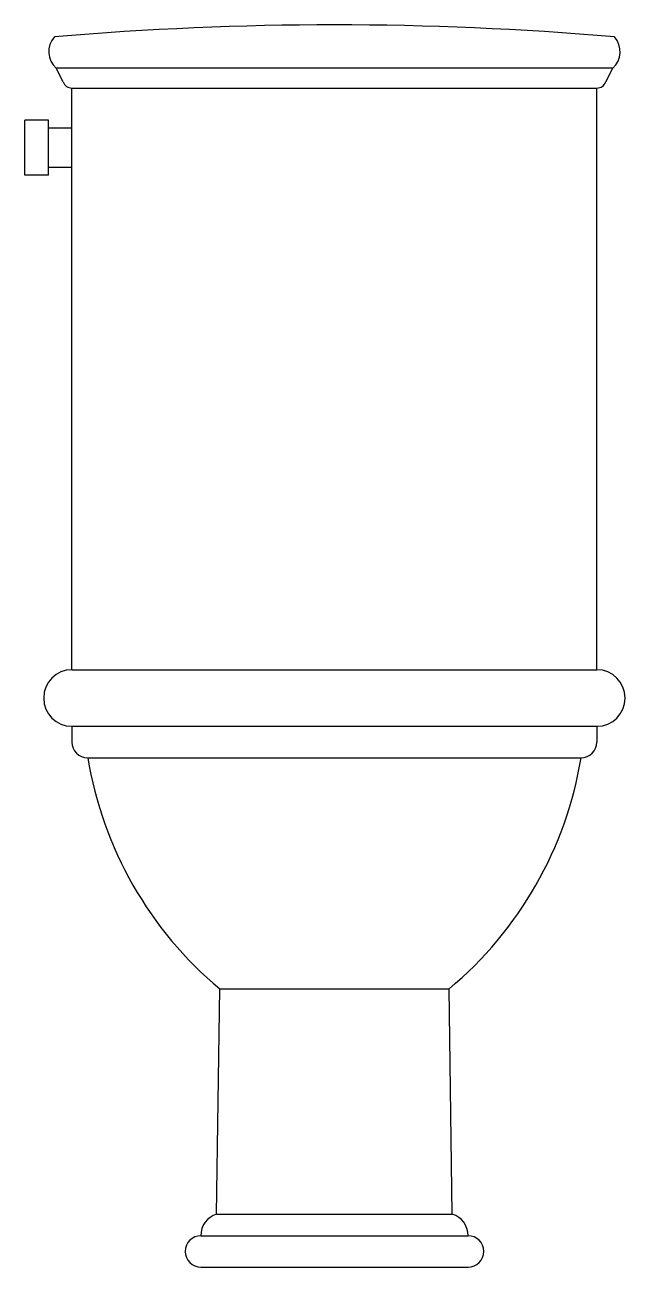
# Model space of a CAD drawing. Extents: x -856.385 to -856.003, y 510.144 to 510.934.
import ezdxf

# ---------------------------------------------------------------- set-up
doc = ezdxf.new("R2010")
doc.units = 0
doc.header["$LTSCALE"] = 50
doc.header["$MEASUREMENT"] = 0
doc.layers.add('A-PECAS', color=2, linetype='CONTINUOUS')

msp = doc.modelspace()

# ---------------------------------------------------------------- linework, layer by layer
at = {"layer": 'A-PECAS', "color": 1}
for p, q in [((-856.0104, 510.90637), (-856.3647, 510.90637)), ((-856.35455, 510.89382), (-856.02055, 510.89382)), ((-856.35455, 510.52382), (-856.02055, 510.52382)), ((-856.35455, 510.48782), (-856.02055, 510.48782)), ((-856.34455, 510.46782), (-856.03055, 510.46782)), ((-856.26055, 510.32082), (-856.11455, 510.32082)), ((-856.26255, 510.1775), (-856.11255, 510.1775)), ((-856.27255, 510.16382), (-856.10255, 510.16382))]:
    msp.add_line(p, q, dxfattribs=at)
at = {"layer": 'A-PECAS'}
for p, q in [((-856.36017, 510.89773), (-856.3647, 510.90637)), ((-856.01493, 510.89773), (-856.0104, 510.90637)), ((-856.35455, 510.52382), (-856.35455, 510.89382)), ((-856.02055, 510.52382), (-856.02055, 510.89382)), ((-856.36955, 510.87332), (-856.38455, 510.87332)), ((-856.38455, 510.83832), (-856.38455, 510.87332)), ((-856.36955, 510.83832), (-856.36955, 510.87332)), ((-856.35455, 510.86832), (-856.36955, 510.86832)), ((-856.35455, 510.84332), (-856.36955, 510.84332)), ((-856.36955, 510.83832), (-856.38455, 510.83832)), ((-856.01555, 510.52382), (-856.01555, 510.52382)), ((-856.35455, 510.48782), (-856.35455, 510.47782)), ((-856.02055, 510.48782), (-856.02055, 510.47782)), ((-856.26255, 510.1775), (-856.26055, 510.32082)), ((-856.11255, 510.1775), (-856.11455, 510.32082)), ((-856.27255, 510.14382), (-856.10255, 510.14382)), ((-856.27255, 510.14382), (-856.10255, 510.14382))]:
    msp.add_line(p, q, dxfattribs=at)
for centre, radius, start, end in [((-856.18755, 508.86396), 2.07005, 85.06108, 94.93892), ((-856.35516, 510.91689), 0.0142, 138.34111, 227.77326), ((-856.01994, 510.91689), 0.0142, 312.22674, 41.65889), ((-856.35455, 510.89982), 0.006, 200.44553, 270), ((-856.02055, 510.89982), 0.006, 270, 339.55447), ((-856.35455, 510.50582), 0.018, 90, 270), ((-856.02055, 510.50582), 0.018, 270, 90), ((-856.34455, 510.47782), 0.01, 180, 270), ((-856.03055, 510.47782), 0.01, 270, 0), ((-856.10411, 510.50772), 0.24373, 189.42074, 230.06902), ((-856.27099, 510.50772), 0.24373, 309.93098, 350.57926), ((-856.25867, 510.16417), 0.01388, 106.22261, 181.44415), ((-856.11643, 510.16417), 0.01388, 358.55585, 73.77739), ((-856.27255, 510.15382), 0.01, 90, 180), ((-856.10255, 510.15382), 0.01, 0, 90), ((-856.27255, 510.15382), 0.01, 180, 270), ((-856.10255, 510.15382), 0.01, 270, 0)]:
    msp.add_arc(centre, radius, start, end, dxfattribs=at)

doc.saveas('drawing.dxf')
